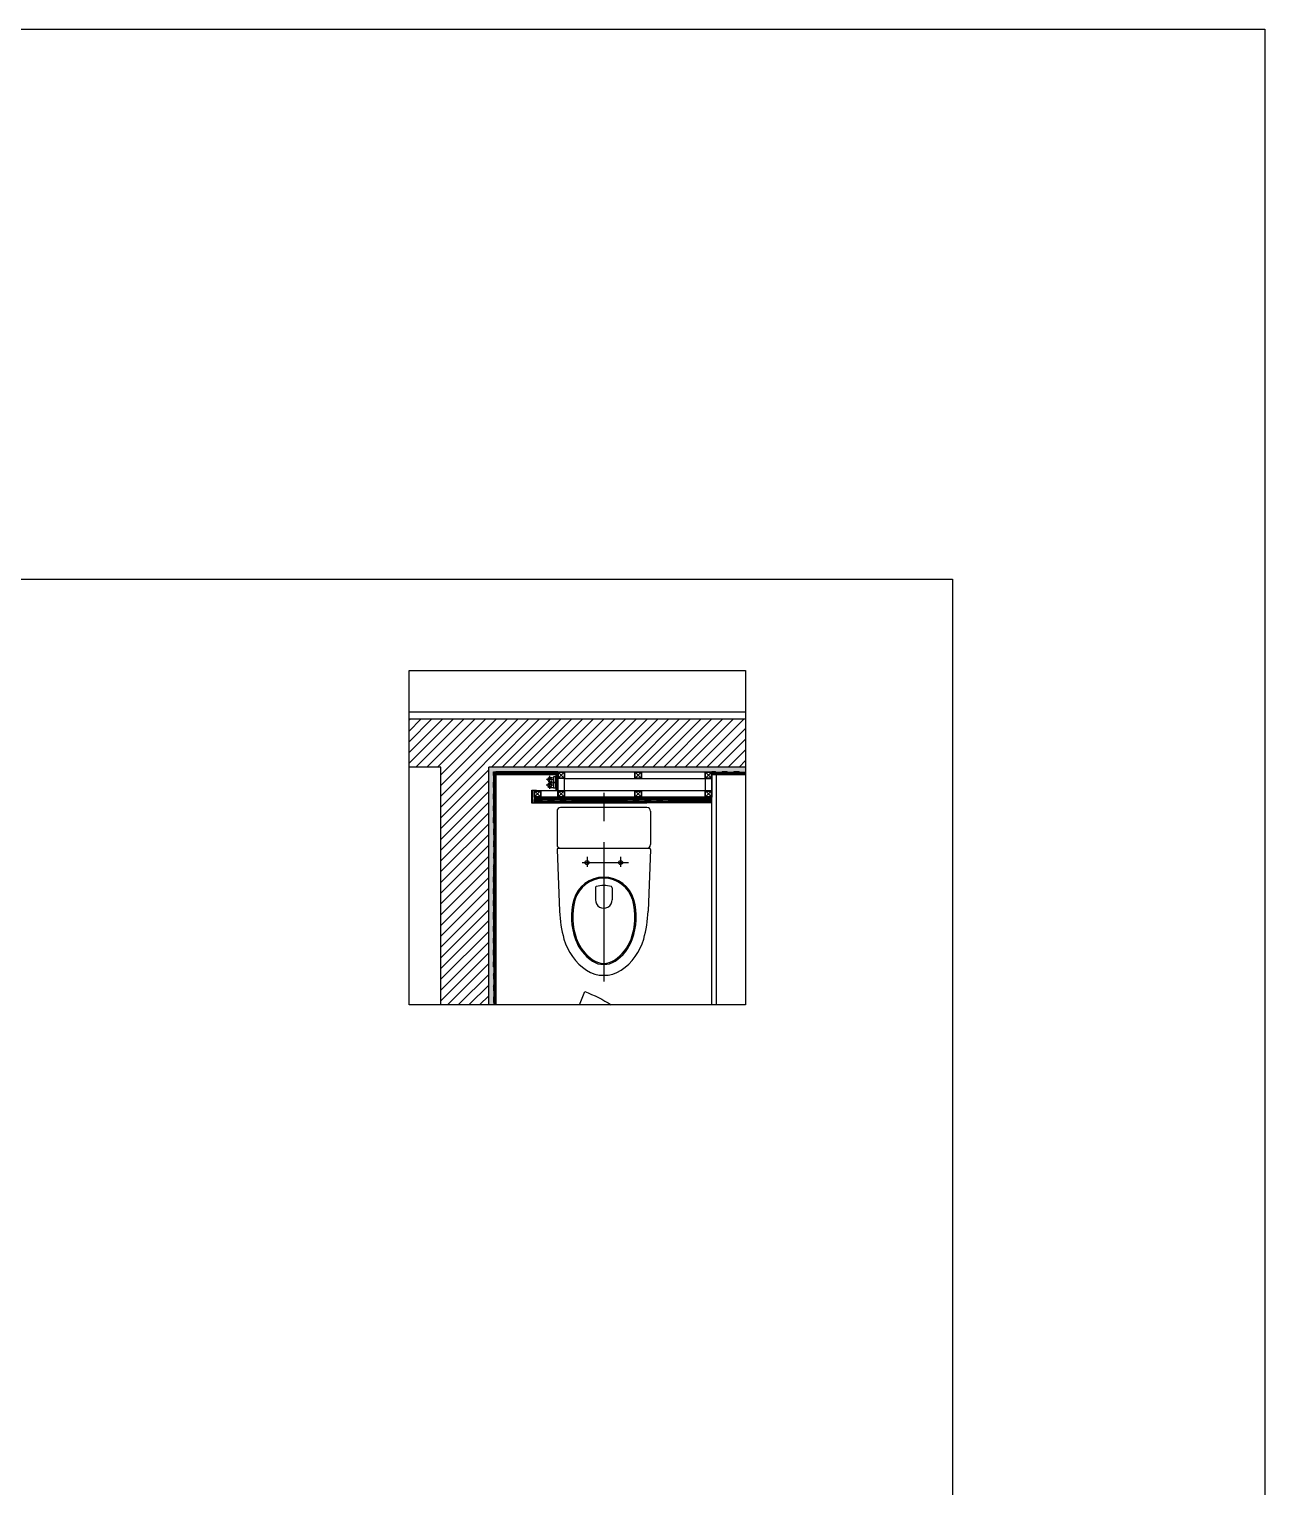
# Model space of a CAD drawing. Header units: millimetres. Extents: x -223175 to 287756, y -120611 to 352956.
# Drawn here: x 282605 to 287756, y 83763 to 89843 of the extents above; entities that cross this region are included whole.
import ezdxf
from ezdxf.lldxf.tags import DXFTag

# ---------------------------------------------------------------- set-up
doc = ezdxf.new("R2010")
doc.units = ezdxf.units.MM
doc.header["$LTSCALE"] = 50
doc.set_wipeout_variables(frame=1)
doc.linetypes.add('HIDDEN2', pattern=[0.1875, 0.125, -0.0625])
for name, color, linetype in [('+Detail-line', 7, 'Continuous'), ('C-light', 7, 'Continuous'), ('DE-3', 3, 'Continuous'), ('DE-6', 6, 'Continuous'), ('DE-8', 8, 'Continuous'), ('DE-HAT', 253, 'Continuous'), ('EL-WALL', 2, 'Continuous'), ('F-BATH', 6, 'Continuous'), ('F-큐비클', 6, 'Continuous'), ('FIN', 5, 'Continuous'), ('I-CO-TEXT', 4, 'Continuous'), ('I-E-EL', 7, 'Continuous'), ('I-F-WALL-FIN', 141, 'Continuous'), ('I-FL-DOOR', 4, 'Continuous'), ('solid', 251, 'Continuous'), ('wal', 3, 'Continuous'), ('XREF 평면도$0$BLK', 3, 'Continuous'), ('입면- 아웃라인', 2, 'Continuous')]:
    doc.layers.add(name, color=color, linetype=linetype)
tags = doc.linetypes.add('HIDD', pattern=[0.7, 0.4, -0.3]).pattern_tags.tags
tags[6:7] = [DXFTag(74, 4), DXFTag(75, 0), DXFTag(340, '0'), DXFTag(46, 1.0), DXFTag(50, 0.0), DXFTag(44, 0.0), DXFTag(45, 0.0)]
tags[4:5] = [DXFTag(74, 4), DXFTag(75, 0), DXFTag(340, '0'), DXFTag(46, 1.0), DXFTag(50, 0.0), DXFTag(44, 0.0), DXFTag(45, 0.0)]
pattern_1 = [(225, (2378.9947, -3641.0925), (1.767766953, -1.767766953), [])]

# ---------------------------------------------------------------- blocks, each defined once
blk = doc.blocks.new('C209300C')
at = {"ltscale": 300}
blk.add_wipeout([(20, -80), (20, -180), (20, -180), (24.4, -190.6), (35, -195), (135, -195), (167.8, -195), (207, -194.2), (470.5, -183.5), (560, -168.6), (595.2, -157.1), (633.1, -136.9), (674.4, -102.2), (698.4, -71.7), (717.8, -23.9), (717.8, 23.9), (694.7, 77.2), (642.1, 130.7), (578.5, 163.3), (452.6, 184.5), (281, 191.3), (195, 194.7), (153.8, 195), (49.5, 195), (35, 195), (24.4, 190.6), (20, 180), (20, 167)], dxfattribs=at)
at = {"layer": 'F-BATH', "ltscale": 300}
for p, q in [((35, 195), (175, 195)), ((190, -189.7), (190, 189.7)), ((195.2, 194.7), (452.6, 184.5)), ((0, -180), (0, 180)), ((20, 180), (20, -180)), ((226.1, 70.1), (267.8, 70.1)), ((354.6, 34.9), (405, 34.9)), ((-41.3, 0), (76.9, 0)), ((354.6, -35.1), (405, -35.1)), ((226.1, -70), (267.8, -70)), ((35, -195), (175, -195)), ((195.2, -194.7), (452.6, -184.5))]:
    blk.add_line(p, q, dxfattribs=at)
at = {"layer": 'F-BATH', "color": 1, "ltscale": 300}
for p, q in [((250, -90.8), (250, 102.8)), ((165.2, 0), (745.1, 0))]:
    blk.add_line(p, q, dxfattribs=at)
at = {"layer": 'F-BATH', "ltscale": 300}
for centre in [(250, 70), (250, -70)]:
    blk.add_circle(centre, 8, dxfattribs=at)
for centre, radius, start, end in [((35, 180), 15, 89.99999, 180), ((175, 180), 15, 0, 89.99999), ((195, 189.7), 5, 87.8183, 180), ((433.6, -315.1), 500, 74.3094, 87.8183), ((440, 0), 130, 105.43002, 254.64065), ((477.2, -135), 270, 69.79556, 105.43002), ((477.2, -135), 265, 69.79556, 105.43002), ((506.6, -55.2), 230, 33.49345, 74.3094), ((440, 0), 125, 105.43002, 254.64065), ((506.6, -55.2), 180, 33.49345, 69.79556), ((506.6, -55.2), 185, 33.49345, 69.79556), ((590, 0), 130, 326.50655, 33.49345), ((450, -0.1), 105, 162.5424, 197.4576), ((354.6, 29.9), 5, 90, 162.5424), ((405, -0.1), 35, 270, 90), ((590, 0), 80, 326.50655, 33.49345), ((590, 0), 85, 326.50655, 33.49345), ((354.6, -30.1), 5, 197.4576, 270), ((506.6, 55.2), 180, 290.07117, 326.50655), ((506.6, 55.2), 185, 290.07117, 326.50655), ((477.2, 135), 270, 254.56998, 290.20444), ((477.2, 135), 265, 254.56998, 290.20444), ((506.6, 55.2), 230, 285.6906, 326.50655), ((35, -180), 15, 180, 270), ((175, -180), 15, 270, 0), ((433.6, 315.1), 500, 272.1817, 285.6906), ((195, -189.7), 5, 180, 272.18165)]:
    blk.add_arc(centre, radius, start, end, dxfattribs=at)
blk = doc.blocks.new('YRYREREE')
at = {"color": 1}
for p, q in [((-30, 30), (0, 0)), ((0, 30), (-30, 0))]:
    blk.add_line(p, q, dxfattribs=at)
at = {"color": 5}
blk.add_lwpolyline([(-30, 0), (0, 0), (0, 30), (-30, 30)], close=True, dxfattribs=at)
at = {"color": 1}
blk.add_lwpolyline([(-28, 2), (-2, 2), (-2, 28), (-28, 28)], close=True, dxfattribs=at)
blk = doc.blocks.new('G$C97AF424B')
at = {"layer": 'DE-HAT'}
h = blk.add_hatch(dxfattribs=at)
h.set_pattern_fill('ANSI31', color=256, scale=20, angle=180, style=0)
h.set_pattern_definition(pattern_1)
h.paths.add_polyline_path([(0, 7.6), (600, 7.6), (600, 17.6), (585.9, 17.6), (582.9, 15.6), (560.8, 15.6), (557.8, 17.6), (536.7, 17.6), (533.7, 15.6), (511.6, 15.6), (508.6, 17.6), (487.4, 17.6), (484.4, 15.6), (462.3, 15.6), (459.3, 17.6), (438.1, 17.6), (435.1, 15.6), (413, 15.6), (410, 17.6), (388, 17.6), (385, 15.6), (362.9, 15.6), (359.9, 17.6), (338.7, 17.6), (335.7, 15.6), (313.6, 15.6), (310.6, 17.6), (289.5, 17.6), (286.5, 15.6), (264.4, 15.6), (261.4, 17.6), (240.2, 17.6), (237.2, 15.6), (215.1, 15.6), (212.1, 17.6), (190.9, 17.6), (187.9, 15.6), (165.8, 15.6), (162.8, 17.6), (141.7, 17.6), (138.7, 15.6), (116.6, 15.6), (113.6, 17.6), (92.4, 17.6), (89.4, 15.6), (67.3, 15.6), (64.3, 17.6), (43.1, 17.6), (40.1, 15.6), (18, 15.6), (15, 17.6), (0, 17.6)])
at = {"layer": '+Detail-line', "color": 4}
for p, q in [((15, 17.6), (0, 17.6)), ((0, 17.6), (0, 7.6)), ((0, 7.6), (600, 7.6)), ((18, 15.6), (15, 17.6)), ((40.1, 15.6), (18, 15.6)), ((43.1, 17.6), (40.1, 15.6)), ((64.3, 17.6), (43.1, 17.6)), ((67.3, 15.6), (64.3, 17.6)), ((89.4, 15.6), (67.3, 15.6)), ((92.4, 17.6), (89.4, 15.6)), ((113.6, 17.6), (92.4, 17.6)), ((116.6, 15.6), (113.6, 17.6)), ((138.7, 15.6), (116.6, 15.6)), ((141.7, 17.6), (138.7, 15.6)), ((162.8, 17.6), (141.7, 17.6)), ((165.8, 15.6), (162.8, 17.6)), ((187.9, 15.6), (165.8, 15.6)), ((190.9, 17.6), (187.9, 15.6)), ((212.1, 17.6), (190.9, 17.6)), ((190.9, 17.6), (212.1, 17.6)), ((212.1, 17.6), (215.1, 15.6)), ((215.1, 15.6), (237.2, 15.6)), ((237.2, 15.6), (240.2, 17.6)), ((240.2, 17.6), (261.4, 17.6)), ((261.4, 17.6), (264.4, 15.6)), ((264.4, 15.6), (286.5, 15.6)), ((286.5, 15.6), (289.5, 17.6)), ((289.5, 17.6), (310.6, 17.6)), ((310.6, 17.6), (313.6, 15.6)), ((313.6, 15.6), (335.7, 15.6)), ((335.7, 15.6), (338.7, 17.6)), ((338.7, 17.6), (359.9, 17.6)), ((359.9, 17.6), (362.9, 15.6)), ((362.9, 15.6), (385, 15.6)), ((385, 15.6), (388, 17.6)), ((388, 17.6), (410, 17.6)), ((413, 15.6), (410, 17.6)), ((435.1, 15.6), (413, 15.6)), ((438.1, 17.6), (435.1, 15.6)), ((459.3, 17.6), (438.1, 17.6)), ((462.3, 15.6), (459.3, 17.6)), ((484.4, 15.6), (462.3, 15.6)), ((487.4, 17.6), (484.4, 15.6)), ((508.6, 17.6), (487.4, 17.6)), ((511.6, 15.6), (508.6, 17.6)), ((533.7, 15.6), (511.6, 15.6)), ((536.7, 17.6), (533.7, 15.6)), ((557.8, 17.6), (536.7, 17.6)), ((560.8, 15.6), (557.8, 17.6)), ((582.9, 15.6), (560.8, 15.6)), ((585.9, 17.6), (582.9, 15.6)), ((600, 17.6), (585.9, 17.6)), ((600, 7.6), (600, 17.6))]:
    blk.add_line(p, q, dxfattribs=at)
blk = doc.blocks.new('IND LT')
at = {"layer": 'C-light', "color": 1}
for p, q in [((12250662.3, -3268118.4), (12250695.6, -3268118.4)), ((12250668.6, -3268118.4), (12250668.6, -3268135)), ((12250679, -3268137.9), (12250679, -3268101.7)), ((12250689.4, -3268118.4), (12250689.4, -3268135))]:
    blk.add_line(p, q, dxfattribs=at)
at = {"layer": 'C-light', "color": 8, "linetype": 'HIDDEN2', "ltscale": 0.02}
for p, q in [((12250687.3, -3268118.4), (12250720.6, -3268118.4)), ((12250693.6, -3268118.4), (12250693.6, -3268135)), ((12250704, -3268137.9), (12250704, -3268101.7)), ((12250714.4, -3268118.4), (12250714.4, -3268135))]:
    blk.add_line(p, q, dxfattribs=at)
at = {"layer": 'C-light', "color": 1, "elevation": 0}
blk.add_lwpolyline([(12250666.5, -3268145), (12250691.5, -3268145), (12250691.5, -3268135), (12250666.5, -3268135)], close=True, dxfattribs=at)
at = {"layer": 'C-light', "color": 8, "linetype": 'HIDDEN2', "ltscale": 0.02, "elevation": 0}
blk.add_lwpolyline([(12250691.5, -3268145), (12250716.5, -3268145), (12250716.5, -3268135), (12250691.5, -3268135)], close=True, dxfattribs=at)
at = {"layer": 'C-light', "color": 1}
blk.add_circle((12250679, -3268118.4), 8.33, dxfattribs=at)
at = {"layer": 'C-light', "color": 8, "linetype": 'HIDDEN2', "ltscale": 0.02}
blk.add_circle((12250704, -3268118.4), 8.33, dxfattribs=at)
at = {"layer": 'C-light', "color": 1}
blk.add_arc((12250679, -3268118.4), 10.4, 359.9994, 180, dxfattribs=at)
at = {"layer": 'C-light', "color": 8, "linetype": 'HIDDEN2', "ltscale": 0.02}
blk.add_arc((12250704, -3268118.4), 10.4, 359.9994, 180, dxfattribs=at)

msp = doc.modelspace()

# ---------------------------------------------------------------- hatches: boundary and pattern name
at = {"layer": 'DE-HAT'}
h = msp.add_hatch(dxfattribs=at)
h.set_pattern_fill('ANSI31', color=256, scale=20, angle=180, style=0)
h.set_pattern_definition([(225, (287829.3588, 83086.076), (1.767767, -1.767767), [])])
h.paths.add_polyline_path([(285591.5968, 86744.4652), (285589.0225, 86742.7483), (285566.9163, 86742.7483), (285563.9174, 86744.7483), (285542.7518, 86744.7483), (285539.753, 86742.7483), (285517.6468, 86742.7483), (285514.6479, 86744.7483), (285493.4823, 86744.7483), (285490.4835, 86742.7483), (285468.3773, 86742.7483), (285465.3784, 86744.7483), (285450.3641, 86744.7483), (285450.3641, 86734.7483), (285591.5968, 86734.7483)])
h = msp.add_hatch(dxfattribs=at)
h.set_pattern_fill('ANSI31', color=256, scale=20, angle=90, style=0)
h.set_pattern_definition(pattern_1)
h.paths.add_polyline_path([(284542.3641, 85781.3486), (284540.3641, 85784.3475), (284540.3641, 85805.5131), (284542.3641, 85808.512), (284542.3641, 85830.6181), (284540.3641, 85833.617), (284540.3641, 85854.7826), (284542.3641, 85857.7815), (284542.3641, 85879.8876), (284540.3641, 85882.8865), (284540.3641, 85904.0521), (284542.3641, 85907.051), (284542.3641, 85929.1571), (284540.3641, 85932.156), (284540.3641, 85953.3216), (284542.3641, 85956.3205), (284542.3641, 85978.4266), (284540.3641, 85981.4255), (284540.3641, 86002.5911), (284542.3641, 86005.59), (284542.3641, 86027.6961), (284540.3641, 86030.695), (284540.3641, 86051.8606), (284542.3641, 86054.8595), (284542.3641, 86076.9656), (284540.3641, 86079.9645), (284540.3641, 86101.1301), (284542.3641, 86104.129), (284542.3641, 86126.2351), (284540.3641, 86129.234), (284540.3641, 86144.2483), (284550.3641, 86144.2483), (284550.3641, 85773.0634), (284542.3641, 85773.0634)])
at = {"layer": 'EL-WALL'}
for points in [[(284800.3678, 86736.2483), (284550.3641, 86736.2483), (284550.3641, 86734.7483), (284800.3678, 86734.7483)], [(284720.3678, 86668.9406), (284700.3678, 86668.9406), (284700.3678, 86614.7483), (284712.3678, 86614.7483), (284712.3678, 86628.2483), (284730.3678, 86628.2483), (284730.3678, 86630.2483), (284710.3678, 86630.2483), (284710.3678, 86616.7483), (284702.3678, 86616.7483), (284702.3678, 86666.9406), (284720.3678, 86666.9406)]]:
    msp.add_hatch(color=253, dxfattribs=at).paths.add_polyline_path(points)

# ---------------------------------------------------------------- linework, layer by layer
at = {"layer": '+Detail-line', "color": 4}
for p, q in [((285465.3784, 86744.7483, 0), (285450.3641, 86744.7483, 0)), ((285450.3641, 86744.7483, 0), (285450.3641, 86734.7483, 0)), ((285450.3641, 86734.7483, 0), (285591.5968, 86734.7483, 0)), ((285468.3773, 86742.7483, 0), (285465.3784, 86744.7483, 0)), ((285490.4835, 86742.7483, 0), (285468.3773, 86742.7483, 0)), ((285493.4823, 86744.7483, 0), (285490.4835, 86742.7483, 0)), ((285514.6479, 86744.7483, 0), (285493.4823, 86744.7483, 0)), ((285517.6468, 86742.7483, 0), (285514.6479, 86744.7483, 0)), ((285539.753, 86742.7483, 0), (285517.6468, 86742.7483, 0)), ((285542.7518, 86744.7483, 0), (285539.753, 86742.7483, 0)), ((285563.9174, 86744.7483, 0), (285542.7518, 86744.7483, 0)), ((285566.9163, 86742.7483, 0), (285563.9174, 86744.7483, 0)), ((285589.0225, 86742.7483, 0), (285566.9163, 86742.7483, 0)), ((285591.5968, 86744.4652, 0), (285589.0225, 86742.7483, 0)), ((284712.3678, 86624.7483, 0), (284718.0633, 86624.7483, 0)), ((284718.0633, 86624.7483, 0), (284721.0622, 86626.7483, 0)), ((284721.0622, 86626.7483, 0), (284742.2278, 86626.7483, 0)), ((284742.2278, 86626.7483, 0), (284745.2267, 86624.7483, 0)), ((284745.2267, 86624.7483, 0), (284767.3328, 86624.7483, 0)), ((284767.3328, 86624.7483, 0), (284770.3317, 86626.7483, 0)), ((285243.743, 86626.7483, 0), (285246.7419, 86624.7483, 0)), ((285246.7419, 86624.7483, 0), (285268.848, 86624.7483, 0)), ((285268.848, 86624.7483, 0), (285271.8469, 86626.7483, 0)), ((285293.8612, 86626.7483, 0), (285271.8469, 86626.7483, 0)), ((285296.8601, 86624.7483, 0), (285293.8612, 86626.7483, 0)), ((285318.9662, 86624.7483, 0), (285296.8601, 86624.7483, 0)), ((285321.9651, 86626.7483, 0), (285318.9662, 86624.7483, 0)), ((285343.1307, 86626.7483, 0), (285321.9651, 86626.7483, 0)), ((285346.1296, 86624.7483, 0), (285343.1307, 86626.7483, 0)), ((285368.2357, 86624.7483, 0), (285346.1296, 86624.7483, 0)), ((285371.2346, 86626.7483, 0), (285368.2357, 86624.7483, 0)), ((285392.4002, 86626.7483, 0), (285371.2346, 86626.7483, 0)), ((285395.3991, 86624.7483, 0), (285392.4002, 86626.7483, 0)), ((285417.5052, 86624.7483, 0), (285395.3991, 86624.7483, 0)), ((285420.5041, 86626.7483, 0), (285417.5052, 86624.7483, 0)), ((285441.6697, 86626.7483, 0), (285420.5041, 86626.7483, 0)), ((285444.6686, 86624.7483, 0), (285441.6697, 86626.7483, 0)), ((285450.3641, 86624.7483, 0), (285444.6686, 86624.7483, 0)), ((284540.3641, 86129.234, 0), (284540.3641, 86144.2483, 0)), ((284540.3641, 86144.2483, 0), (284550.3641, 86144.2483, 0)), ((284542.3641, 86126.2351, 0), (284540.3641, 86129.234, 0)), ((284540.3641, 86101.1301, 0), (284542.3641, 86104.129, 0)), ((284540.3641, 86079.9645, 0), (284540.3641, 86101.1301, 0)), ((284542.3641, 86104.129, 0), (284542.3641, 86126.2351, 0)), ((284550.3641, 86144.2483, 0), (284550.3641, 85773.0634, 0)), ((284542.3641, 86076.9656, 0), (284540.3641, 86079.9645, 0)), ((284540.3641, 86051.8606, 0), (284542.3641, 86054.8595, 0)), ((284540.3641, 86030.695, 0), (284540.3641, 86051.8606, 0)), ((284542.3641, 86027.6961, 0), (284540.3641, 86030.695, 0)), ((284542.3641, 86054.8595, 0), (284542.3641, 86076.9656, 0)), ((284542.3641, 86005.59, 0), (284542.3641, 86027.6961, 0)), ((284540.3641, 86002.5911, 0), (284542.3641, 86005.59, 0)), ((284540.3641, 85981.4255, 0), (284540.3641, 86002.5911, 0)), ((284542.3641, 85978.4266, 0), (284540.3641, 85981.4255, 0)), ((284542.3641, 85956.3205, 0), (284542.3641, 85978.4266, 0)), ((284540.3641, 85953.3216, 0), (284542.3641, 85956.3205, 0)), ((284540.3641, 85932.156, 0), (284540.3641, 85953.3216, 0)), ((284540.3641, 85953.3216, 0), (284540.3641, 85932.156, 0)), ((284540.3641, 85932.156, 0), (284542.3641, 85929.1571, 0)), ((284542.3641, 85907.051, 0), (284540.3641, 85904.0521, 0)), ((284540.3641, 85904.0521, 0), (284540.3641, 85882.8865, 0)), ((284542.3641, 85929.1571, 0), (284542.3641, 85907.051, 0)), ((284540.3641, 85882.8865, 0), (284542.3641, 85879.8876, 0)), ((284542.3641, 85857.7815, 0), (284540.3641, 85854.7826, 0)), ((284540.3641, 85854.7826, 0), (284540.3641, 85833.617, 0)), ((284542.3641, 85879.8876, 0), (284542.3641, 85857.7815, 0)), ((284540.3641, 85833.617, 0), (284542.3641, 85830.6181, 0)), ((284542.3641, 85808.512, 0), (284540.3641, 85805.5131, 0)), ((284540.3641, 85805.5131, 0), (284540.3641, 85784.3475, 0)), ((284540.3641, 85784.3475, 0), (284542.3641, 85781.3486, 0)), ((284542.3641, 85830.6181, 0), (284542.3641, 85808.512, 0)), ((284542.3641, 85781.3486, 0), (284542.3641, 85773.0634, 0))]:
    msp.add_line(p, q, dxfattribs=at)
at = {"color": 5}
msp.add_line((284550.3641, 86144.2483, 0), (284550.3641, 86145.2483, 0), dxfattribs=at)
msp.add_lwpolyline([(276784.1232, 87549.149), (286454.659, 87549.149), (286454.659, 79164.3507), (276784.1232, 79164.3507)], close=True)
at = {"layer": 'DE-6'}
for p, q in [((284800.3678, 86745.2483, 0), (284550.3641, 86745.2483, 0)), ((284550.3641, 86745.2483, 0), (284550.3641, 86736.2483, 0)), ((284800.3678, 86736.2483, 0), (284550.3641, 86736.2483, 0)), ((284809.3678, 86745.2483, 0), (284800.3678, 86745.2483, 0)), ((284710.3678, 86639.2483, 0), (284710.3678, 86630.2483, 0))]:
    msp.add_line(p, q, dxfattribs=at)
at = {"layer": 'F-큐비클', "ltscale": 300}
for p, q in [((285450.3641, 85773.0634, 0), (285450.3641, 86734.7483, 0)), ((285470.3641, 85773.0634, 0), (285470.3641, 86734.7483, 0))]:
    msp.add_line(p, q, dxfattribs=at)
at = {"layer": 'FIN', "color": 6}
msp.add_line((285591.5968, 86994.7483, 0), (284188.4194, 86994.7483, 0), dxfattribs=at)
at = {"layer": 'I-F-WALL-FIN', "color": 4}
msp.add_line((284720.3678, 86668.9406, 0), (284720.3678, 86666.9406, 0), dxfattribs=at)
at = {"layer": 'I-F-WALL-FIN', "color": 4, "elevation": 0}
msp.add_lwpolyline([(284550.3641, 86734.7483), (284800.3678, 86734.7483), (284800.3678, 86736.2483), (284550.3641, 86736.2483)], close=True, dxfattribs=at)
msp.add_lwpolyline([(284720.3678, 86666.9406), (284702.3678, 86666.9406), (284702.3678, 86616.7483), (284710.3678, 86616.7483), (284710.3678, 86630.2483), (284730.3678, 86630.2483), (284730.3678, 86628.2483), (284712.3678, 86628.2483), (284712.3678, 86614.7483), (284700.3678, 86614.7483), (284700.3678, 86668.9406), (284720.3678, 86668.9406)], dxfattribs=at)
at = {"layer": 'I-FL-DOOR', "color": 252, "linetype": 'HIDD', "ltscale": 200}
msp.add_line((284899.689, 85773.0634, 0), (284920.8957, 85828.8178, 0), dxfattribs=at)
at = {"layer": 'I-FL-DOOR', "color": 252, "linetype": 'HIDD', "ltscale": 200, "elevation": 0}
msp.add_lwpolyline([(284920.8957, 85828.8178, -0.058005704), (285031.4188, 85773.0634)], format="xyb", dxfattribs=at)
at = {"layer": 'wal', "color": 252}
for p, q in [((284800.3678, 86743.4756, 0), (284550.3641, 86743.4756, 0)), ((284800.3678, 86740.7483, 0), (284550.3641, 86740.7483, 0)), ((284800.3678, 86738.0211, 0), (284550.3641, 86738.0211, 0))]:
    msp.add_line(p, q, dxfattribs=at)
at = {"layer": 'XREF 평면도$0$BLK', "ltscale": 3}
for p, q in [((285591.5968, 86964.7483, 0), (284188.4194, 86964.7483, 0)), ((284320.3641, 86764.7483, 0), (284188.4194, 86764.7483, 0)), ((284320.3641, 85773.0634, 0), (284320.3641, 86764.7483, 0)), ((285591.5968, 86764.7483, 0), (284520.3641, 86764.7483, 0)), ((284520.3641, 85773.0634, 0), (284520.3641, 86764.7483, 0))]:
    msp.add_line(p, q, dxfattribs=at)
at = {"layer": '입면- 아웃라인', "color": 1, "ltscale": 10}
for p, q in [((284837.0601, 86745.2483, 0), (285450.3641, 86745.2483, 0)), ((284837.0601, 86717.556, 0), (285450.3641, 86717.556, 0)), ((285422.6718, 86717.556, 0), (285422.6718, 86666.9406, 0)), ((285450.3641, 86717.556, 0), (285450.3641, 86666.9406, 0)), ((284738.0601, 86666.9406, 0), (285422.6718, 86666.9406, 0)), ((284738.0601, 86639.2483, 0), (285422.6718, 86639.2483, 0))]:
    msp.add_line(p, q, dxfattribs=at)

# ---------------------------------------------------------------- block references
at = {"color": 0, "xscale": -1, "rotation": 89.99999999999997}
msp.add_blockref('G$C97AF424B', (284557.944, 86745.2483, 0), dxfattribs=at)
at = {"color": 0, "xscale": -0.9230769230769231, "yscale": 0.9230769230769231, "zscale": 0.9230769230769231, "rotation": 180}
for p in [(284837.0601, 86745.2483, 0), (285157.5583, 86745.2483, 0), (285450.3641, 86745.2483, 0), (284738.0601, 86666.9406, 0), (285157.5583, 86666.9406, 0), (285450.3641, 86666.9406, 0)]:
    msp.add_blockref('YRYREREE', p, dxfattribs=at)
at = {"layer": 'DE-3', "xscale": 0.9230769230769231, "yscale": 0.9230769230769231, "zscale": 0.9230769230769231, "rotation": 90.0000000000005}
msp.add_blockref('IND LT', (-2731948.8301, -11221629.3527, 0), dxfattribs=at)

# ---------------------------------------------------------------- next in the draw order: block references
at = {"layer": 'F-BATH', "rotation": 270}
msp.add_blockref('C209300C', (285000.3643, 86616.7483, 0), dxfattribs=at)

# ---------------------------------------------------------------- next in the draw order: hatches: boundary and pattern name
at = {"layer": 'DE-HAT'}
h = msp.add_hatch(dxfattribs=at)
h.set_pattern_fill('ANSI31', color=256, scale=20, angle=180, style=0)
h.set_pattern_definition([(225, (286859.8607, 82968.076), (1.767767, -1.767767), [])])
h.paths.add_polyline_path([(285080.866, 86626.7483), (285066.7974, 86626.7483), (285063.7985, 86624.7483), (285041.6924, 86624.7483), (285038.6935, 86626.7483), (285017.5279, 86626.7483), (285014.529, 86624.7483), (284992.4229, 86624.7483), (284989.424, 86626.7483), (284968.2584, 86626.7483), (284965.2595, 86624.7483), (284943.1534, 86624.7483), (284940.1545, 86626.7483), (284918.9889, 86626.7483), (284915.99, 86624.7483), (284893.8839, 86624.7483), (284890.885, 86626.7483), (284868.8707, 86626.7483), (284865.8718, 86624.7483), (284843.7657, 86624.7483), (284840.7668, 86626.7483), (284819.6012, 86626.7483), (284816.6023, 86624.7483), (284794.4962, 86624.7483), (284791.4973, 86626.7483), (284770.3317, 86626.7483), (284767.3328, 86624.7483), (284745.2267, 86624.7483), (284742.2278, 86626.7483), (284721.0622, 86626.7483), (284718.0633, 86624.7483), (284712.3678, 86624.7483), (284712.3678, 86616.7483), (285080.866, 86616.7483)])
h = msp.add_hatch(dxfattribs=at)
h.set_pattern_fill('ANSI31', color=256, scale=20, style=0)
h.set_pattern_definition(pattern_1)
h.paths.add_polyline_path([(285450.3641, 86624.7483), (285444.6686, 86624.7483), (285441.6697, 86626.7483), (285420.5041, 86626.7483), (285417.5052, 86624.7483), (285395.3991, 86624.7483), (285392.4002, 86626.7483), (285371.2346, 86626.7483), (285368.2357, 86624.7483), (285346.1296, 86624.7483), (285343.1307, 86626.7483), (285321.9651, 86626.7483), (285318.9662, 86624.7483), (285296.8601, 86624.7483), (285293.8612, 86626.7483), (285271.8469, 86626.7483), (285268.848, 86624.7483), (285246.7419, 86624.7483), (285243.743, 86626.7483), (285222.5774, 86626.7483), (285219.5785, 86624.7483), (285197.4724, 86624.7483), (285194.4735, 86626.7483), (285173.3079, 86626.7483), (285170.309, 86624.7483), (285148.2029, 86624.7483), (285145.204, 86626.7483), (285124.0384, 86626.7483), (285121.0395, 86624.7483), (285098.9334, 86624.7483), (285095.9345, 86626.7483), (285081.866, 86626.7483), (285081.866, 86616.7483), (285450.3641, 86616.7483)])
at = {"layer": 'I-E-EL'}
h = msp.add_hatch(dxfattribs=at)
h.set_pattern_fill('AR-SAND', color=250, scale=0.092308, angle=270)
h.set_pattern_definition([(127.5, (642138.1553, -2473813.1046), (-4.5176606523, -0.1476951966), [0, -3.5638153846, 0, -3.985846154, 0, -3.81]), (97.5, (642138.1553, -2473813.1046), (-6.616847082, 4.14944569), [0, -1.9225846154, 0, -3.212123077, 0, -1.230923077]), (57.5, (642138.1553, -2473815.9885), (-0.01326632, 7.301468033), [0, -1.1723076923, 0, -4.2203076923, 0, -5.509846154]), (47.5, (642138.1553, -2473815.9885), (-2.057809138, 7.048213407), [0, -0.586153846, 0, -2.766646154, 0, -3.165230769])])
h.paths.add_polyline_path([(285450.3641, 86734.7483), (285470.3641, 86734.7483), (285591.5968, 86734.7483), (285591.5968, 86764.7483), (284520.3641, 86764.7483), (284520.3641, 85773.0634), (284542.3641, 85773.0634), (284542.3641, 85781.3486), (284540.3641, 85784.3475), (284540.3641, 85805.5131), (284542.3641, 85808.512), (284542.3641, 85830.6181), (284540.3641, 85833.617), (284540.3641, 85854.7826), (284542.3641, 85857.7815), (284542.3641, 85879.8876), (284540.3641, 85882.8865), (284540.3641, 85904.0521), (284542.3641, 85907.051), (284542.3641, 85929.1571), (284540.3641, 85932.156), (284540.3641, 85953.3216), (284542.3641, 85956.3205), (284542.3641, 85978.4266), (284540.3641, 85981.4255), (284540.3641, 86002.5911), (284542.3641, 86005.59), (284542.3641, 86027.6961), (284540.3641, 86030.695), (284540.3641, 86051.8606), (284542.3641, 86054.8595), (284542.3641, 86076.9656), (284540.3641, 86079.9645), (284540.3641, 86101.1301), (284542.3641, 86104.129), (284542.3641, 86126.2351), (284540.3641, 86129.234), (284540.3641, 86144.2483), (284540.3641, 86145.2483), (284540.3641, 86159.3169), (284542.3641, 86162.3157), (284542.3641, 86184.4219), (284540.3641, 86187.4208), (284540.3641, 86208.5864), (284542.3641, 86211.5852), (284542.3641, 86233.6914), (284540.3641, 86236.6903), (284540.3641, 86257.8559), (284542.3641, 86260.8547), (284542.3641, 86282.9609), (284540.3641, 86285.9598), (284540.3641, 86307.1254), (284542.3641, 86310.1243), (284542.3641, 86332.2304), (284540.3641, 86335.2293), (284540.3641, 86357.2436), (284542.3641, 86360.2425), (284542.3641, 86382.3486), (284540.3641, 86385.3475), (284540.3641, 86406.5131), (284542.3641, 86409.512), (284542.3641, 86431.6181), (284540.3641, 86434.617), (284540.3641, 86455.7826), (284542.3641, 86458.7815), (284542.3641, 86480.8876), (284540.3641, 86483.8865), (284540.3641, 86505.0521), (284542.3641, 86508.051), (284542.3641, 86530.1571), (284540.3641, 86533.156), (284540.3641, 86554.3216), (284542.3641, 86557.3205), (284542.3641, 86579.4266), (284540.3641, 86582.4255), (284540.3641, 86603.5911), (284542.3641, 86606.59), (284542.3641, 86628.6961), (284540.3641, 86631.695), (284540.3641, 86652.8606), (284542.3641, 86655.8595), (284542.3641, 86677.9656), (284540.3641, 86680.9645), (284540.3641, 86702.1301), (284542.3641, 86705.129), (284542.3641, 86727.2351), (284540.3641, 86730.234), (284540.3641, 86745.2483), (284550.3641, 86745.2483), (284800.3678, 86745.2483), (284802.1405, 86745.2483), (284804.8678, 86745.2483), (284807.5951, 86745.2483), (284809.3678, 86745.2483), (284837.0601, 86745.2483), (285129.866, 86745.2483), (285157.5583, 86745.2483), (285422.6718, 86745.2483), (285450.3641, 86745.2483)])
h = msp.add_hatch(dxfattribs=at)
h.set_pattern_fill('AR-SAND', color=250, scale=0.092308, angle=270)
h.set_pattern_definition([(127.5, (642138.1553, -2473813.1046), (-4.5176606523, -0.1476951966), [0, -3.5638153846, 0, -3.985846154, 0, -3.81]), (97.5, (642138.1553, -2473813.1046), (-6.616847082, 4.14944569), [0, -1.9225846154, 0, -3.212123077, 0, -1.230923077]), (57.5, (642138.1553, -2473815.9885), (-0.01326632, 7.301468033), [0, -1.1723076923, 0, -4.2203076923, 0, -5.509846154]), (47.5, (642138.1553, -2473815.9885), (-2.057809138, 7.048213407), [0, -0.586153846, 0, -2.766646154, 0, -3.165230769])])
h.paths.add_polyline_path([(284718.0633, 86624.7483), (284721.0622, 86626.7483), (284742.2278, 86626.7483), (284745.2267, 86624.7483), (284767.3328, 86624.7483), (284770.3317, 86626.7483), (284791.4973, 86626.7483), (284794.4962, 86624.7483), (284816.6023, 86624.7483), (284819.6012, 86626.7483), (284840.7668, 86626.7483), (284843.7657, 86624.7483), (284865.8718, 86624.7483), (284868.8707, 86626.7483), (284890.885, 86626.7483), (284893.8839, 86624.7483), (284915.99, 86624.7483), (284918.9889, 86626.7483), (284940.1545, 86626.7483), (284943.1534, 86624.7483), (284965.2595, 86624.7483), (284968.2584, 86626.7483), (284989.424, 86626.7483), (284992.4229, 86624.7483), (285000.3641, 86624.7483), (285000.3641, 86630.2483), (284730.3678, 86630.2483), (284730.3678, 86628.2483), (284712.3678, 86628.2483), (284712.3678, 86624.7483)])
h.paths.add_polyline_path([(285014.529, 86624.7483), (285017.5279, 86626.7483), (285038.6935, 86626.7483), (285041.6924, 86624.7483), (285063.7985, 86624.7483), (285066.7974, 86626.7483), (285080.866, 86626.7483), (285080.866, 86616.7483, -0.878634048), (285081.866, 86616.7483), (285081.866, 86626.7483), (285095.9345, 86626.7483), (285098.9334, 86624.7483), (285121.0395, 86624.7483), (285124.0384, 86626.7483), (285145.204, 86626.7483), (285148.2029, 86624.7483), (285170.309, 86624.7483), (285173.3079, 86626.7483), (285194.4735, 86626.7483), (285197.4724, 86624.7483), (285219.5785, 86624.7483), (285222.5774, 86626.7483), (285243.743, 86626.7483), (285246.7419, 86624.7483), (285268.848, 86624.7483), (285271.8469, 86626.7483), (285293.8612, 86626.7483), (285296.8601, 86624.7483), (285318.9662, 86624.7483), (285321.9651, 86626.7483), (285343.1307, 86626.7483), (285346.1296, 86624.7483), (285368.2357, 86624.7483), (285371.2346, 86626.7483), (285392.4002, 86626.7483), (285395.3991, 86624.7483), (285417.5052, 86624.7483), (285420.5041, 86626.7483), (285441.6697, 86626.7483), (285444.6686, 86624.7483), (285450.3641, 86624.7483), (285450.3641, 86630.2483), (285000.3641, 86630.2483), (285000.3641, 86624.7483)])
at = {"layer": 'solid', "ltscale": 0.05}
h = msp.add_hatch(dxfattribs=at)
h.set_pattern_fill('ANSI31', color=256, scale=10, angle=180)
h.set_pattern_definition([(225, (1243262.587, 242391.54), (22.4506403, -22.4506403), [])])
h.paths.add_polyline_path([(285591.5968, 86964.7483), (284188.4194, 86964.7483), (284188.4194, 86764.7483), (284320.3641, 86764.7483), (284320.3641, 85773.0634), (284520.3641, 85773.0634), (284520.3641, 86764.7483), (285591.5968, 86764.7483)])

# ---------------------------------------------------------------- next in the draw order: linework, layer by layer
at = {"layer": '+Detail-line', "color": 4}
for p, q in [((284712.3678, 86616.7483, 0), (285080.866, 86616.7483, 0)), ((284770.3317, 86626.7483, 0), (284791.4973, 86626.7483, 0)), ((284791.4973, 86626.7483, 0), (284794.4962, 86624.7483, 0)), ((284794.4962, 86624.7483, 0), (284816.6023, 86624.7483, 0)), ((284816.6023, 86624.7483, 0), (284819.6012, 86626.7483, 0)), ((284819.6012, 86626.7483, 0), (284840.7668, 86626.7483, 0)), ((284840.7668, 86626.7483, 0), (284843.7657, 86624.7483, 0)), ((284843.7657, 86624.7483, 0), (284865.8718, 86624.7483, 0)), ((284865.8718, 86624.7483, 0), (284868.8707, 86626.7483, 0)), ((284868.8707, 86626.7483, 0), (284890.885, 86626.7483, 0)), ((284893.8839, 86624.7483, 0), (284890.885, 86626.7483, 0)), ((284915.99, 86624.7483, 0), (284893.8839, 86624.7483, 0)), ((284918.9889, 86626.7483, 0), (284915.99, 86624.7483, 0)), ((284940.1545, 86626.7483, 0), (284918.9889, 86626.7483, 0)), ((284943.1534, 86624.7483, 0), (284940.1545, 86626.7483, 0)), ((284965.2595, 86624.7483, 0), (284943.1534, 86624.7483, 0)), ((284968.2584, 86626.7483, 0), (284965.2595, 86624.7483, 0)), ((284989.424, 86626.7483, 0), (284968.2584, 86626.7483, 0)), ((284992.4229, 86624.7483, 0), (284989.424, 86626.7483, 0)), ((285014.529, 86624.7483, 0), (284992.4229, 86624.7483, 0)), ((285017.5279, 86626.7483, 0), (285014.529, 86624.7483, 0)), ((285038.6935, 86626.7483, 0), (285017.5279, 86626.7483, 0)), ((285041.6924, 86624.7483, 0), (285038.6935, 86626.7483, 0)), ((285063.7985, 86624.7483, 0), (285041.6924, 86624.7483, 0)), ((285066.7974, 86626.7483, 0), (285063.7985, 86624.7483, 0)), ((285080.866, 86626.7483, 0), (285066.7974, 86626.7483, 0)), ((285080.866, 86616.7483, 0), (285080.866, 86626.7483, 0)), ((285081.866, 86616.7483, 0), (285081.866, 86626.7483, 0)), ((285081.866, 86626.7483, 0), (285095.9345, 86626.7483, 0)), ((285450.3641, 86616.7483, 0), (285081.866, 86616.7483, 0)), ((285095.9345, 86626.7483, 0), (285098.9334, 86624.7483, 0)), ((285098.9334, 86624.7483, 0), (285121.0395, 86624.7483, 0)), ((285121.0395, 86624.7483, 0), (285124.0384, 86626.7483, 0)), ((285124.0384, 86626.7483, 0), (285145.204, 86626.7483, 0)), ((285145.204, 86626.7483, 0), (285148.2029, 86624.7483, 0)), ((285148.2029, 86624.7483, 0), (285170.309, 86624.7483, 0)), ((285170.309, 86624.7483, 0), (285173.3079, 86626.7483, 0)), ((285173.3079, 86626.7483, 0), (285194.4735, 86626.7483, 0)), ((285194.4735, 86626.7483, 0), (285197.4724, 86624.7483, 0)), ((285197.4724, 86624.7483, 0), (285219.5785, 86624.7483, 0)), ((285219.5785, 86624.7483, 0), (285222.5774, 86626.7483, 0)), ((285222.5774, 86626.7483, 0), (285243.743, 86626.7483, 0))]:
    msp.add_line(p, q, dxfattribs=at)
at = {"elevation": 0}
msp.add_lwpolyline([(285591.5968, 85773.0634), (284188.4194, 85773.0634), (284188.4194, 87167.8657), (285591.5968, 87167.8657)], close=True, dxfattribs=at)
at = {"layer": 'DE-6'}
for p, q in [((284800.3678, 86745.2483, 0), (284800.3678, 86666.9406, 0)), ((284809.3678, 86745.2483, 0), (284809.3678, 86666.9406, 0)), ((285450.3641, 86639.2483, 0), (284710.3678, 86639.2483, 0)), ((284800.3678, 86666.9406, 0), (284809.3678, 86666.9406, 0)), ((285450.3641, 86630.2483, 0), (284710.3678, 86630.2483, 0))]:
    msp.add_line(p, q, dxfattribs=at)
at = {"layer": 'DE-8'}
msp.add_arc((285081.366, 86616.6834, 0), 0.5042, 7.39271915, 172.60728085, dxfattribs=at)
at = {"layer": 'I-CO-TEXT', "color": 11}
msp.add_lwpolyline([(232108.6365, 89842.8084), (287756.2063, 89842.8084), (287756.2063, 77684.0779), (232108.6365, 77684.0779)], close=True, dxfattribs=at)
at = {"layer": 'wal', "color": 252}
for p, q in [((284802.1405, 86745.2483, 0), (284802.1405, 86666.9406, 0)), ((284804.8678, 86745.2483, 0), (284804.8678, 86666.9406, 0)), ((284807.5951, 86745.2483, 0), (284807.5951, 86666.9406, 0)), ((285450.3641, 86637.4756, 0), (284710.3678, 86637.4756, 0)), ((285450.3641, 86634.7483, 0), (284710.3678, 86634.7483, 0)), ((285450.3641, 86632.0211, 0), (284710.3678, 86632.0211, 0))]:
    msp.add_line(p, q, dxfattribs=at)
at = {"layer": '입면- 아웃라인', "color": 1, "ltscale": 10}
for p, q in [((284809.3678, 86666.9406, 0), (284809.3678, 86717.556, 0)), ((284837.0601, 86666.9406), (284837.0601, 86717.556, 0))]:
    msp.add_line(p, q, dxfattribs=at)

# ---------------------------------------------------------------- next in the draw order: block references
at = {"color": 0, "xscale": -0.9230769230769231, "yscale": 0.9230769230769231, "zscale": 0.9230769230769231, "rotation": 180}
msp.add_blockref('YRYREREE', (284837.0601, 86666.9406), dxfattribs=at)

doc.saveas('drawing.dxf')
